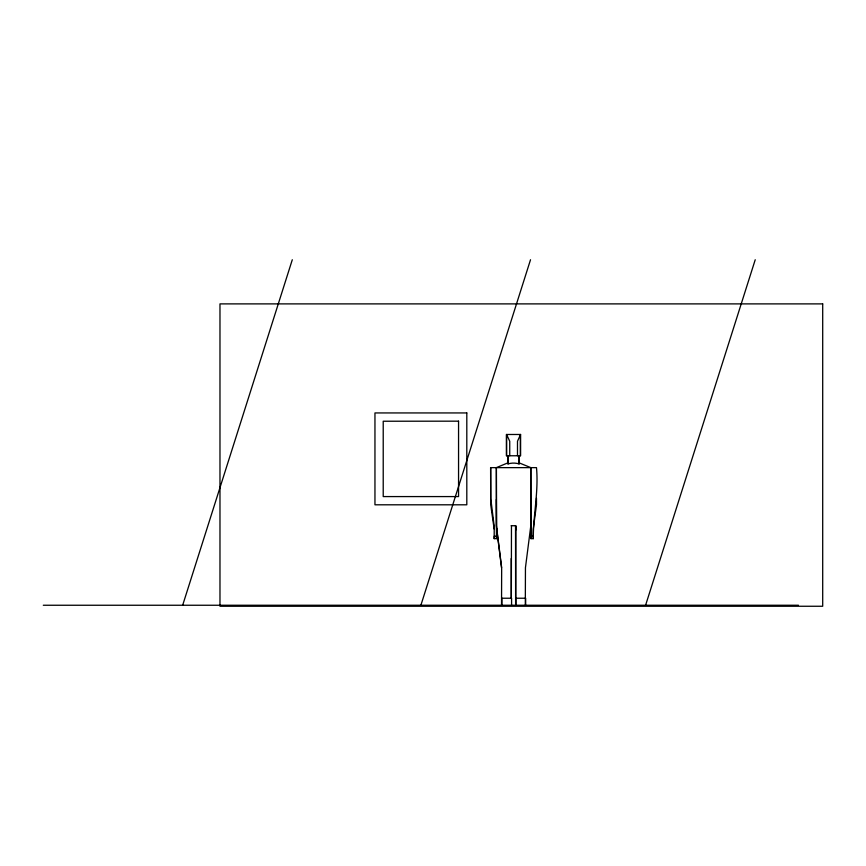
<?xml version="1.0" encoding="UTF-8"?>
<svg xmlns="http://www.w3.org/2000/svg" width="866" height="866" viewBox="0 0 866 866"><rect width="100%" height="100%" fill="white"/><g stroke="black" fill="none" stroke-linecap="round" stroke-linejoin="round"><path stroke-width="1.3" d="M511.46 525.727L511.351 598.233M520.39 434.483L520.39 455.765M496.597 536.173L496.521 538.641L494.183 538.641L494.27 536.173L496.597 536.173L496.38 467.64L507.952 462.834M494.15 528.985L490.708 504.737L490.611 467.64L536.487 467.64C538.695 491.487 533.25 514.902 533.283 538.641L530.955 538.641L530.815 467.64L519.048 462.834M182.661 605.247L292.297 259.746M420.887 605.247L530.522 259.746M645.592 605.247L755.228 259.746M520.563 434.483L520.563 455.765L506.426 455.765L506.426 434.483L520.563 434.483L517.489 441.249L517.489 455.765M511.135 525.727L515.855 525.727L515.746 598.233L525.662 598.233L525.662 605.247M531.031 536.173L533.359 536.173M501.663 598.233L511.579 598.233L511.579 605.247M43.3 605.247L798.463 605.247M516.45 529.667L515.53 525.727L515.627 605.247M496.608 528.357L501.533 567.706M519.091 463.029L519.113 463.916A18.965 18.965 0 0 0 508.017 463.916L507.996 463.029M533.283 538.641L533.25 528.985L536.487 504.737L536.465 498.199M530.955 538.641L530.793 499.498M496.521 538.641L496.359 499.498M494.183 538.641L494.226 526.506L490.762 498.524L490.708 467.64M511.211 558.527L511.221 598.233M530.815 467.64L530.815 525.727L525.446 567.706L525.316 605.247M519.113 455.765L519.113 463.916M518.961 455.765L518.961 463.483M515.974 598.233L515.974 605.247M509.738 455.765L509.738 441.249L506.599 434.483L506.599 455.765M508.017 455.765L508.017 463.916M507.866 455.765L507.866 463.483M501.879 598.233L501.879 605.247M501.533 605.247L501.663 567.706L496.38 525.727L496.38 467.64M822.7 303.89L219.975 303.89L219.975 606.254L822.7 606.254L822.7 303.89M466.806 412.941L374.956 412.941L374.956 504.802L466.806 504.802L466.806 412.941M458.558 421.168L383.216 421.233L383.216 496.575L458.558 496.575L458.558 421.168"/></g></svg>
